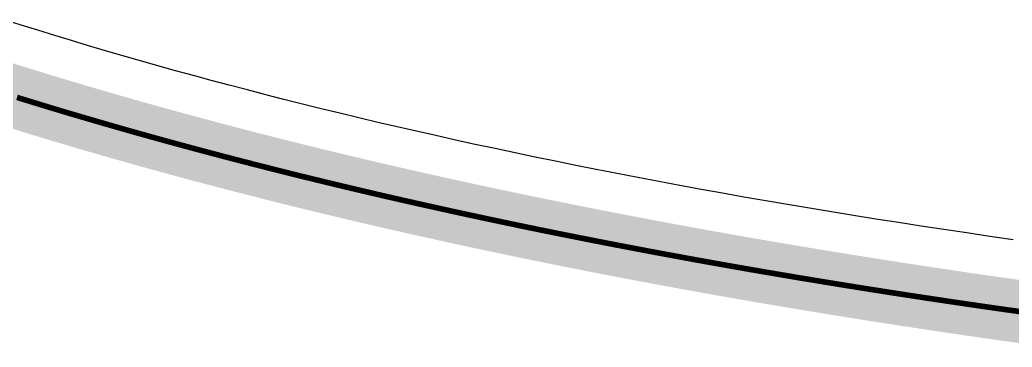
# Model space of a CAD drawing. Header units: millimetres. Extents: x -14 to 86, y -29 to 39.
# Drawn here: x 70.199 to 74.221, y -28.887 to -27.559 of the extents above; entities that cross this region are included whole.
import ezdxf

# ---------------------------------------------------------------- set-up
doc = ezdxf.new("R2010")
doc.units = ezdxf.units.MM
for name, color, linetype in [('BottomLayer', 5, 'Continuous'), ('KeepOutLayer', 6, 'Continuous'), ('Mechanical1', 6, 'Continuous'), ('TopLayer', 1, 'Continuous')]:
    doc.layers.add(name, color=color, linetype=linetype)

msp = doc.modelspace()

# ---------------------------------------------------------------- linework, layer by layer
at = {"layer": 'BottomLayer'}
for p, q in [((70.2043, -27.5808), (70.1369, -27.5594)), ((70.2717, -27.6018), (70.2043, -27.5808)), ((70.3403, -27.623), (70.2717, -27.6018)), ((70.4082, -27.6436), (70.3403, -27.623)), ((70.4776, -27.6645), (70.4082, -27.6436)), ((70.5464, -27.6848), (70.4776, -27.6645)), ((70.6169, -27.7053), (70.5464, -27.6848)), ((70.6873, -27.7255), (70.6169, -27.7053)), ((70.7584, -27.7457), (70.6873, -27.7255)), ((70.8302, -27.7657), (70.7584, -27.7457)), ((70.9023, -27.7855), (70.8302, -27.7657)), ((70.9742, -27.805), (70.9023, -27.7855)), ((71.0475, -27.8246), (70.9742, -27.805)), ((71.1212, -27.8439), (71.0475, -27.8246)), ((71.1956, -27.8632), (71.1212, -27.8439)), ((71.2696, -27.8821), (71.1956, -27.8632)), ((71.3449, -27.9011), (71.2696, -27.8821)), ((71.4203, -27.9198), (71.3449, -27.9011)), ((71.4966, -27.9384), (71.4203, -27.9198)), ((71.5736, -27.9569), (71.4966, -27.9384)), ((71.6506, -27.9752), (71.5736, -27.9569)), ((71.7283, -27.9933), (71.6506, -27.9752)), ((71.8067, -28.0113), (71.7283, -27.9933)), ((71.8854, -28.0291), (71.8067, -28.0113)), ((71.9654, -28.047), (71.8854, -28.0291)), ((72.0445, -28.0643), (71.9654, -28.047)), ((72.1254, -28.0818), (72.0445, -28.0643)), ((72.2069, -28.0991), (72.1254, -28.0818)), ((72.2877, -28.116), (72.2069, -28.0991)), ((72.3702, -28.133), (72.2877, -28.116)), ((72.4524, -28.1496), (72.3702, -28.133)), ((72.5356, -28.1662), (72.4524, -28.1496)), ((72.6202, -28.1828), (72.5356, -28.1662)), ((72.7043, -28.1991), (72.6202, -28.1828)), ((72.7886, -28.2151), (72.7043, -28.1991)), ((72.8747, -28.2311), (72.7886, -28.2151)), ((72.9606, -28.2469), (72.8747, -28.2311)), ((73.0474, -28.2626), (72.9606, -28.2469)), ((73.134, -28.278), (73.0474, -28.2626)), ((73.2224, -28.2934), (73.134, -28.278)), ((73.3104, -28.3085), (73.2224, -28.2934)), ((73.3994, -28.3235), (73.3104, -28.3085)), ((73.4888, -28.3383), (73.3994, -28.3235)), ((73.5787, -28.353), (73.4888, -28.3383)), ((73.6692, -28.3675), (73.5787, -28.353)), ((73.7605, -28.3818), (73.6692, -28.3675)), ((73.8525, -28.396), (73.7605, -28.3818)), ((73.945, -28.4101), (73.8525, -28.396)), ((74.0373, -28.4238), (73.945, -28.4101)), ((74.1311, -28.4375), (74.0373, -28.4238)), ((74.2256, -28.4511), (74.1311, -28.4375))]:
    msp.add_line(p, q, dxfattribs=at)
at = {"layer": 'KeepOutLayer', "const_width": 0.254}
for points in [[(70.0506, -27.8309), (70.1187, -27.8525)], [(70.1187, -27.8525), (70.1873, -27.8739)], [(70.1873, -27.8739), (70.2564, -27.8952)], [(70.2564, -27.8952), (70.3259, -27.9164)], [(70.3259, -27.9164), (70.396, -27.9374)], [(70.396, -27.9374), (70.4665, -27.9582)], [(70.4665, -27.9582), (70.5376, -27.9789)], [(70.5376, -27.9789), (70.6091, -27.9995)], [(70.6091, -27.9995), (70.6812, -28.0199)], [(70.6812, -28.0199), (70.7537, -28.0401)], [(70.7537, -28.0401), (70.8268, -28.0602)], [(70.8268, -28.0602), (70.9003, -28.0801)], [(70.9003, -28.0801), (70.9744, -28.0999)], [(70.9744, -28.0999), (71.049, -28.1195)], [(71.049, -28.1195), (71.1241, -28.139)], [(71.1241, -28.139), (71.1997, -28.1583)], [(71.1997, -28.1583), (71.2758, -28.1775)], [(71.2758, -28.1775), (71.3524, -28.1965)], [(71.3524, -28.1965), (71.4296, -28.2153)], [(71.4296, -28.2153), (71.5072, -28.234)], [(71.5072, -28.234), (71.5854, -28.2525)], [(71.5854, -28.2525), (71.6641, -28.2709)], [(71.6641, -28.2709), (71.7434, -28.2891)], [(71.7434, -28.2891), (71.8232, -28.3071)], [(71.8232, -28.3071), (71.9035, -28.325)], [(71.9035, -28.325), (71.9843, -28.3428)], [(71.9843, -28.3428), (72.0657, -28.3603)], [(72.0657, -28.3603), (72.1476, -28.3777)], [(72.1476, -28.3777), (72.2301, -28.395)], [(72.2301, -28.395), (72.3131, -28.4121)], [(72.3131, -28.4121), (72.3967, -28.429)], [(72.3967, -28.429), (72.4808, -28.4458)], [(72.4808, -28.4458), (72.5654, -28.4624)], [(72.5654, -28.4624), (72.6506, -28.4788)], [(72.6506, -28.4788), (72.7363, -28.4951)], [(72.7363, -28.4951), (72.8226, -28.5112)], [(72.8226, -28.5112), (72.9095, -28.5272)], [(72.9095, -28.5272), (72.9969, -28.543)], [(72.9969, -28.543), (73.0849, -28.5586)], [(73.0849, -28.5586), (73.1734, -28.5741)], [(73.1734, -28.5741), (73.2625, -28.5893)], [(73.2625, -28.5893), (73.3522, -28.6045)], [(73.3522, -28.6045), (73.4425, -28.6194)], [(73.4425, -28.6194), (73.5333, -28.6342)], [(73.5333, -28.6342), (73.6247, -28.6488)], [(73.6247, -28.6488), (73.7166, -28.6633)], [(73.7166, -28.6633), (73.8091, -28.6776)], [(73.8091, -28.6776), (73.9023, -28.6917)], [(73.9023, -28.6917), (73.996, -28.7057)], [(73.996, -28.7057), (74.0902, -28.7195)], [(74.0902, -28.7195), (74.1851, -28.7331)], [(74.1851, -28.7331), (74.2806, -28.7465)], [(74.2806, -28.7465), (74.3766, -28.7598)]]:
    msp.add_lwpolyline(points, dxfattribs=at)
at = {"layer": 'KeepOutLayer', "const_width": 0.127}
for points in [[(70.0552, -27.8525, 1), (70.1822, -27.8525, 1)], [(70.0552, -27.8525, 1), (70.1822, -27.8525, 1)], [(70.1238, -27.8739, 1), (70.2508, -27.8739, 1)], [(70.1238, -27.8739, 1), (70.2508, -27.8739, 1)], [(70.1929, -27.8952, 1), (70.3199, -27.8952, 1)], [(70.1929, -27.8952, 1), (70.3199, -27.8952, 1)], [(70.2624, -27.9164, 1), (70.3894, -27.9164, 1)], [(70.2624, -27.9164, 1), (70.3894, -27.9164, 1)], [(70.3325, -27.9374, 1), (70.4595, -27.9374, 1)], [(70.3325, -27.9374, 1), (70.4595, -27.9374, 1)], [(70.403, -27.9582, 1), (70.53, -27.9582, 1)], [(70.403, -27.9582, 1), (70.53, -27.9582, 1)], [(70.4741, -27.9789, 1), (70.6011, -27.9789, 1)], [(70.4741, -27.9789, 1), (70.6011, -27.9789, 1)], [(70.5456, -27.9995, 1), (70.6726, -27.9995, 1)], [(70.5456, -27.9995, 1), (70.6726, -27.9995, 1)], [(70.6177, -28.0199, 1), (70.7447, -28.0199, 1)], [(70.6177, -28.0199, 1), (70.7447, -28.0199, 1)], [(70.6902, -28.0401, 1), (70.8172, -28.0401, 1)], [(70.6902, -28.0401, 1), (70.8172, -28.0401, 1)], [(70.7633, -28.0602, 1), (70.8903, -28.0602, 1)], [(70.7633, -28.0602, 1), (70.8903, -28.0602, 1)], [(70.8368, -28.0801, 1), (70.9638, -28.0801, 1)], [(70.8368, -28.0801, 1), (70.9638, -28.0801, 1)], [(70.9109, -28.0999, 1), (71.0379, -28.0999, 1)], [(70.9109, -28.0999, 1), (71.0379, -28.0999, 1)], [(70.9855, -28.1195, 1), (71.1125, -28.1195, 1)], [(70.9855, -28.1195, 1), (71.1125, -28.1195, 1)], [(71.0606, -28.139, 1), (71.1876, -28.139, 1)], [(71.0606, -28.139, 1), (71.1876, -28.139, 1)], [(71.1362, -28.1583, 1), (71.2632, -28.1583, 1)], [(71.1362, -28.1583, 1), (71.2632, -28.1583, 1)], [(71.2123, -28.1775, 1), (71.3393, -28.1775, 1)], [(71.2123, -28.1775, 1), (71.3393, -28.1775, 1)], [(71.2889, -28.1965, 1), (71.4159, -28.1965, 1)], [(71.2889, -28.1965, 1), (71.4159, -28.1965, 1)], [(71.3661, -28.2153, 1), (71.4931, -28.2153, 1)], [(71.3661, -28.2153, 1), (71.4931, -28.2153, 1)], [(71.4437, -28.234, 1), (71.5707, -28.234, 1)], [(71.4437, -28.234, 1), (71.5707, -28.234, 1)], [(71.5219, -28.2525, 1), (71.6489, -28.2525, 1)], [(71.5219, -28.2525, 1), (71.6489, -28.2525, 1)], [(71.6006, -28.2709, 1), (71.7276, -28.2709, 1)], [(71.6006, -28.2709, 1), (71.7276, -28.2709, 1)], [(71.6799, -28.2891, 1), (71.8069, -28.2891, 1)], [(71.6799, -28.2891, 1), (71.8069, -28.2891, 1)], [(71.7597, -28.3071, 1), (71.8867, -28.3071, 1)], [(71.7597, -28.3071, 1), (71.8867, -28.3071, 1)], [(71.84, -28.325, 1), (71.967, -28.325, 1)], [(71.84, -28.325, 1), (71.967, -28.325, 1)], [(71.9208, -28.3428, 1), (72.0478, -28.3428, 1)], [(71.9208, -28.3428, 1), (72.0478, -28.3428, 1)], [(72.0022, -28.3603, 1), (72.1292, -28.3603, 1)], [(72.0022, -28.3603, 1), (72.1292, -28.3603, 1)], [(72.0841, -28.3777, 1), (72.2111, -28.3777, 1)], [(72.0841, -28.3777, 1), (72.2111, -28.3777, 1)], [(72.1666, -28.395, 1), (72.2936, -28.395, 1)], [(72.1666, -28.395, 1), (72.2936, -28.395, 1)], [(72.2496, -28.4121, 1), (72.3766, -28.4121, 1)], [(72.2496, -28.4121, 1), (72.3766, -28.4121, 1)], [(72.3332, -28.429, 1), (72.4602, -28.429, 1)], [(72.3332, -28.429, 1), (72.4602, -28.429, 1)], [(72.4173, -28.4458, 1), (72.5443, -28.4458, 1)], [(72.4173, -28.4458, 1), (72.5443, -28.4458, 1)], [(72.5019, -28.4624, 1), (72.6289, -28.4624, 1)], [(72.5019, -28.4624, 1), (72.6289, -28.4624, 1)], [(72.5871, -28.4788, 1), (72.7141, -28.4788, 1)], [(72.5871, -28.4788, 1), (72.7141, -28.4788, 1)], [(72.6728, -28.4951, 1), (72.7998, -28.4951, 1)], [(72.6728, -28.4951, 1), (72.7998, -28.4951, 1)], [(72.7591, -28.5112, 1), (72.8861, -28.5112, 1)], [(72.7591, -28.5112, 1), (72.8861, -28.5112, 1)], [(72.846, -28.5272, 1), (72.973, -28.5272, 1)], [(72.846, -28.5272, 1), (72.973, -28.5272, 1)], [(72.9334, -28.543, 1), (73.0604, -28.543, 1)], [(72.9334, -28.543, 1), (73.0604, -28.543, 1)], [(73.0214, -28.5586, 1), (73.1484, -28.5586, 1)], [(73.0214, -28.5586, 1), (73.1484, -28.5586, 1)], [(73.1099, -28.5741, 1), (73.2369, -28.5741, 1)], [(73.1099, -28.5741, 1), (73.2369, -28.5741, 1)], [(73.199, -28.5893, 1), (73.326, -28.5893, 1)], [(73.199, -28.5893, 1), (73.326, -28.5893, 1)], [(73.2887, -28.6045, 1), (73.4157, -28.6045, 1)], [(73.2887, -28.6045, 1), (73.4157, -28.6045, 1)], [(73.379, -28.6194, 1), (73.506, -28.6194, 1)], [(73.379, -28.6194, 1), (73.506, -28.6194, 1)], [(73.4698, -28.6342, 1), (73.5968, -28.6342, 1)], [(73.4698, -28.6342, 1), (73.5968, -28.6342, 1)], [(73.5612, -28.6488, 1), (73.6882, -28.6488, 1)], [(73.5612, -28.6488, 1), (73.6882, -28.6488, 1)], [(73.6531, -28.6633, 1), (73.7801, -28.6633, 1)], [(73.6531, -28.6633, 1), (73.7801, -28.6633, 1)], [(73.7456, -28.6776, 1), (73.8726, -28.6776, 1)], [(73.7456, -28.6776, 1), (73.8726, -28.6776, 1)], [(73.8388, -28.6917, 1), (73.9658, -28.6917, 1)], [(73.8388, -28.6917, 1), (73.9658, -28.6917, 1)], [(73.9325, -28.7057, 1), (74.0595, -28.7057, 1)], [(73.9325, -28.7057, 1), (74.0595, -28.7057, 1)], [(74.0267, -28.7195, 1), (74.1537, -28.7195, 1)], [(74.0267, -28.7195, 1), (74.1537, -28.7195, 1)], [(74.1216, -28.7331, 1), (74.2486, -28.7331, 1)], [(74.1216, -28.7331, 1), (74.2486, -28.7331, 1)], [(74.2171, -28.7465, 1), (74.3441, -28.7465, 1)], [(74.2171, -28.7465, 1), (74.3441, -28.7465, 1)]]:
    msp.add_lwpolyline(points, format="xyb", close=True, dxfattribs=at)
at = {"layer": 'Mechanical1', "const_width": 0.0227}
for points in [[(70.1873, -27.8739), (70.2564, -27.8952)], [(70.2564, -27.8952), (70.3259, -27.9164)], [(70.3259, -27.9164), (70.396, -27.9374)], [(70.396, -27.9374), (70.4665, -27.9582)], [(70.4665, -27.9582), (70.5376, -27.9789)], [(70.5376, -27.9789), (70.6091, -27.9995)], [(70.6091, -27.9995), (70.6812, -28.0199)], [(70.6812, -28.0199), (70.7537, -28.0401)], [(70.7537, -28.0401), (70.8268, -28.0602)], [(70.8268, -28.0602), (70.9003, -28.0801)], [(70.9003, -28.0801), (70.9744, -28.0999)], [(70.9744, -28.0999), (71.049, -28.1195)], [(71.049, -28.1195), (71.1241, -28.139)], [(71.1241, -28.139), (71.1997, -28.1583)], [(71.1997, -28.1583), (71.2758, -28.1775)], [(71.2758, -28.1775), (71.3524, -28.1965)], [(71.3524, -28.1965), (71.4296, -28.2153)], [(71.4296, -28.2153), (71.5072, -28.234)], [(71.5072, -28.234), (71.5854, -28.2525)], [(71.5854, -28.2525), (71.6641, -28.2709)], [(71.6641, -28.2709), (71.7434, -28.2891)], [(71.7434, -28.2891), (71.8232, -28.3071)], [(71.8232, -28.3071), (71.9035, -28.325)], [(71.9035, -28.325), (71.9843, -28.3428)], [(71.9843, -28.3428), (72.0657, -28.3603)], [(72.0657, -28.3603), (72.1476, -28.3777)], [(72.1476, -28.3777), (72.2301, -28.395)], [(72.2301, -28.395), (72.3131, -28.4121)], [(72.3131, -28.4121), (72.3967, -28.429)], [(72.3967, -28.429), (72.4808, -28.4458)], [(72.4808, -28.4458), (72.5654, -28.4624)], [(72.5654, -28.4624), (72.6506, -28.4788)], [(72.6506, -28.4788), (72.7363, -28.4951)], [(72.7363, -28.4951), (72.8226, -28.5112)], [(72.8226, -28.5112), (72.9095, -28.5272)], [(72.9095, -28.5272), (72.9969, -28.543)], [(72.9969, -28.543), (73.0849, -28.5586)], [(73.0849, -28.5586), (73.1734, -28.5741)], [(73.1734, -28.5741), (73.2625, -28.5893)], [(73.2625, -28.5893), (73.3522, -28.6045)], [(73.3522, -28.6045), (73.4425, -28.6194)], [(73.4425, -28.6194), (73.5333, -28.6342)], [(73.5333, -28.6342), (73.6247, -28.6488)], [(73.6247, -28.6488), (73.7166, -28.6633)], [(73.7166, -28.6633), (73.8091, -28.6776)], [(73.8091, -28.6776), (73.9023, -28.6917)], [(73.9023, -28.6917), (73.996, -28.7057)], [(73.996, -28.7057), (74.0902, -28.7195)], [(74.0902, -28.7195), (74.1851, -28.7331)], [(74.1851, -28.7331), (74.2806, -28.7465)]]:
    msp.add_lwpolyline(points, dxfattribs=at)
at = {"layer": 'Mechanical1', "const_width": 0.0113}
for points in [[(70.2507, -27.8952, 1), (70.262, -27.8952, 1)], [(70.2507, -27.8952, 1), (70.262, -27.8952, 1)], [(70.3203, -27.9164, 1), (70.3316, -27.9164, 1)], [(70.3203, -27.9164, 1), (70.3316, -27.9164, 1)], [(70.3903, -27.9374, 1), (70.4017, -27.9374, 1)], [(70.3903, -27.9374, 1), (70.4017, -27.9374, 1)], [(70.4609, -27.9582, 1), (70.4722, -27.9582, 1)], [(70.4609, -27.9582, 1), (70.4722, -27.9582, 1)], [(70.5319, -27.9789, 1), (70.5433, -27.9789, 1)], [(70.5319, -27.9789, 1), (70.5433, -27.9789, 1)], [(70.6035, -27.9995, 1), (70.6148, -27.9995, 1)], [(70.6035, -27.9995, 1), (70.6148, -27.9995, 1)], [(70.6755, -28.0199, 1), (70.6869, -28.0199, 1)], [(70.6755, -28.0199, 1), (70.6869, -28.0199, 1)], [(70.7481, -28.0401, 1), (70.7594, -28.0401, 1)], [(70.7481, -28.0401, 1), (70.7594, -28.0401, 1)], [(70.8211, -28.0602, 1), (70.8325, -28.0602, 1)], [(70.8211, -28.0602, 1), (70.8325, -28.0602, 1)], [(70.8947, -28.0801, 1), (70.906, -28.0801, 1)], [(70.8947, -28.0801, 1), (70.906, -28.0801, 1)], [(70.9687, -28.0999, 1), (70.9801, -28.0999, 1)], [(70.9687, -28.0999, 1), (70.9801, -28.0999, 1)], [(71.0433, -28.1195, 1), (71.0547, -28.1195, 1)], [(71.0433, -28.1195, 1), (71.0547, -28.1195, 1)], [(71.1184, -28.139, 1), (71.1297, -28.139, 1)], [(71.1184, -28.139, 1), (71.1297, -28.139, 1)], [(71.194, -28.1583, 1), (71.2053, -28.1583, 1)], [(71.194, -28.1583, 1), (71.2053, -28.1583, 1)], [(71.2701, -28.1775, 1), (71.2814, -28.1775, 1)], [(71.2701, -28.1775, 1), (71.2814, -28.1775, 1)], [(71.3467, -28.1965, 1), (71.3581, -28.1965, 1)], [(71.3467, -28.1965, 1), (71.3581, -28.1965, 1)], [(71.4239, -28.2153, 1), (71.4352, -28.2153, 1)], [(71.4239, -28.2153, 1), (71.4352, -28.2153, 1)], [(71.5016, -28.234, 1), (71.5129, -28.234, 1)], [(71.5016, -28.234, 1), (71.5129, -28.234, 1)], [(71.5798, -28.2525, 1), (71.5911, -28.2525, 1)], [(71.5798, -28.2525, 1), (71.5911, -28.2525, 1)], [(71.6585, -28.2709, 1), (71.6698, -28.2709, 1)], [(71.6585, -28.2709, 1), (71.6698, -28.2709, 1)], [(71.7377, -28.2891, 1), (71.7491, -28.2891, 1)], [(71.7377, -28.2891, 1), (71.7491, -28.2891, 1)], [(71.8175, -28.3071, 1), (71.8289, -28.3071, 1)], [(71.8175, -28.3071, 1), (71.8289, -28.3071, 1)], [(71.8978, -28.325, 1), (71.9092, -28.325, 1)], [(71.8978, -28.325, 1), (71.9092, -28.325, 1)], [(71.9787, -28.3428, 1), (71.99, -28.3428, 1)], [(71.9787, -28.3428, 1), (71.99, -28.3428, 1)], [(72.0601, -28.3603, 1), (72.0714, -28.3603, 1)], [(72.0601, -28.3603, 1), (72.0714, -28.3603, 1)], [(72.142, -28.3777, 1), (72.1533, -28.3777, 1)], [(72.142, -28.3777, 1), (72.1533, -28.3777, 1)], [(72.2244, -28.395, 1), (72.2358, -28.395, 1)], [(72.2244, -28.395, 1), (72.2358, -28.395, 1)], [(72.3074, -28.4121, 1), (72.3188, -28.4121, 1)], [(72.3074, -28.4121, 1), (72.3188, -28.4121, 1)], [(72.391, -28.429, 1), (72.4023, -28.429, 1)], [(72.391, -28.429, 1), (72.4023, -28.429, 1)], [(72.4751, -28.4458, 1), (72.4864, -28.4458, 1)], [(72.4751, -28.4458, 1), (72.4864, -28.4458, 1)], [(72.5597, -28.4624, 1), (72.5711, -28.4624, 1)], [(72.5597, -28.4624, 1), (72.5711, -28.4624, 1)], [(72.6449, -28.4788, 1), (72.6563, -28.4788, 1)], [(72.6449, -28.4788, 1), (72.6563, -28.4788, 1)], [(72.7307, -28.4951, 1), (72.742, -28.4951, 1)], [(72.7307, -28.4951, 1), (72.742, -28.4951, 1)], [(72.817, -28.5112, 1), (72.8283, -28.5112, 1)], [(72.817, -28.5112, 1), (72.8283, -28.5112, 1)], [(72.9038, -28.5272, 1), (72.9152, -28.5272, 1)], [(72.9038, -28.5272, 1), (72.9152, -28.5272, 1)], [(72.9912, -28.543, 1), (73.0026, -28.543, 1)], [(72.9912, -28.543, 1), (73.0026, -28.543, 1)], [(73.0792, -28.5586, 1), (73.0906, -28.5586, 1)], [(73.0792, -28.5586, 1), (73.0906, -28.5586, 1)], [(73.1678, -28.5741, 1), (73.1791, -28.5741, 1)], [(73.1678, -28.5741, 1), (73.1791, -28.5741, 1)], [(73.2569, -28.5893, 1), (73.2682, -28.5893, 1)], [(73.2569, -28.5893, 1), (73.2682, -28.5893, 1)], [(73.3465, -28.6045, 1), (73.3579, -28.6045, 1)], [(73.3465, -28.6045, 1), (73.3579, -28.6045, 1)], [(73.4368, -28.6194, 1), (73.4481, -28.6194, 1)], [(73.4368, -28.6194, 1), (73.4481, -28.6194, 1)], [(73.5276, -28.6342, 1), (73.5389, -28.6342, 1)], [(73.5276, -28.6342, 1), (73.5389, -28.6342, 1)], [(73.619, -28.6488, 1), (73.6303, -28.6488, 1)], [(73.619, -28.6488, 1), (73.6303, -28.6488, 1)], [(73.7109, -28.6633, 1), (73.7223, -28.6633, 1)], [(73.7109, -28.6633, 1), (73.7223, -28.6633, 1)], [(73.8035, -28.6776, 1), (73.8148, -28.6776, 1)], [(73.8035, -28.6776, 1), (73.8148, -28.6776, 1)], [(73.8966, -28.6917, 1), (73.9079, -28.6917, 1)], [(73.8966, -28.6917, 1), (73.9079, -28.6917, 1)], [(73.9903, -28.7057, 1), (74.0016, -28.7057, 1)], [(73.9903, -28.7057, 1), (74.0016, -28.7057, 1)], [(74.0846, -28.7195, 1), (74.0959, -28.7195, 1)], [(74.0846, -28.7195, 1), (74.0959, -28.7195, 1)], [(74.1794, -28.7331, 1), (74.1908, -28.7331, 1)], [(74.1794, -28.7331, 1), (74.1908, -28.7331, 1)]]:
    msp.add_lwpolyline(points, format="xyb", close=True, dxfattribs=at)
at = {"layer": 'TopLayer'}
for p, q in [((70.2043, -27.5808), (70.1369, -27.5594)), ((70.2717, -27.6018), (70.2043, -27.5808)), ((70.3403, -27.623), (70.2717, -27.6018)), ((70.4082, -27.6436), (70.3403, -27.623)), ((70.4776, -27.6645), (70.4082, -27.6436)), ((70.5464, -27.6848), (70.4776, -27.6645)), ((70.6169, -27.7053), (70.5464, -27.6848)), ((70.6873, -27.7255), (70.6169, -27.7053)), ((70.7584, -27.7457), (70.6873, -27.7255)), ((70.8302, -27.7657), (70.7584, -27.7457)), ((70.9023, -27.7855), (70.8302, -27.7657)), ((70.9742, -27.805), (70.9023, -27.7855)), ((71.0475, -27.8246), (70.9742, -27.805)), ((71.1212, -27.8439), (71.0475, -27.8246)), ((71.1956, -27.8632), (71.1212, -27.8439)), ((71.2696, -27.8821), (71.1956, -27.8632)), ((71.3449, -27.9011), (71.2696, -27.8821)), ((71.4203, -27.9198), (71.3449, -27.9011)), ((71.4966, -27.9384), (71.4203, -27.9198)), ((71.5736, -27.9569), (71.4966, -27.9384)), ((71.6506, -27.9752), (71.5736, -27.9569)), ((71.7283, -27.9933), (71.6506, -27.9752)), ((71.8067, -28.0113), (71.7283, -27.9933)), ((71.8854, -28.0291), (71.8067, -28.0113)), ((71.9654, -28.047), (71.8854, -28.0291)), ((72.0445, -28.0643), (71.9654, -28.047)), ((72.1254, -28.0818), (72.0445, -28.0643)), ((72.2069, -28.0991), (72.1254, -28.0818)), ((72.2877, -28.116), (72.2069, -28.0991)), ((72.3702, -28.133), (72.2877, -28.116)), ((72.4524, -28.1496), (72.3702, -28.133)), ((72.5356, -28.1662), (72.4524, -28.1496)), ((72.6202, -28.1828), (72.5356, -28.1662)), ((72.7043, -28.1991), (72.6202, -28.1828)), ((72.7886, -28.2151), (72.7043, -28.1991)), ((72.8747, -28.2311), (72.7886, -28.2151)), ((72.9606, -28.2469), (72.8747, -28.2311)), ((73.0474, -28.2626), (72.9606, -28.2469)), ((73.134, -28.278), (73.0474, -28.2626)), ((73.2224, -28.2934), (73.134, -28.278)), ((73.3104, -28.3085), (73.2224, -28.2934)), ((73.3994, -28.3235), (73.3104, -28.3085)), ((73.4888, -28.3383), (73.3994, -28.3235)), ((73.5787, -28.353), (73.4888, -28.3383)), ((73.6692, -28.3675), (73.5787, -28.353)), ((73.7605, -28.3818), (73.6692, -28.3675)), ((73.8525, -28.396), (73.7605, -28.3818)), ((73.945, -28.4101), (73.8525, -28.396)), ((74.0373, -28.4238), (73.945, -28.4101)), ((74.1311, -28.4375), (74.0373, -28.4238)), ((74.2256, -28.4511), (74.1311, -28.4375))]:
    msp.add_line(p, q, dxfattribs=at)

doc.saveas('drawing.dxf')
